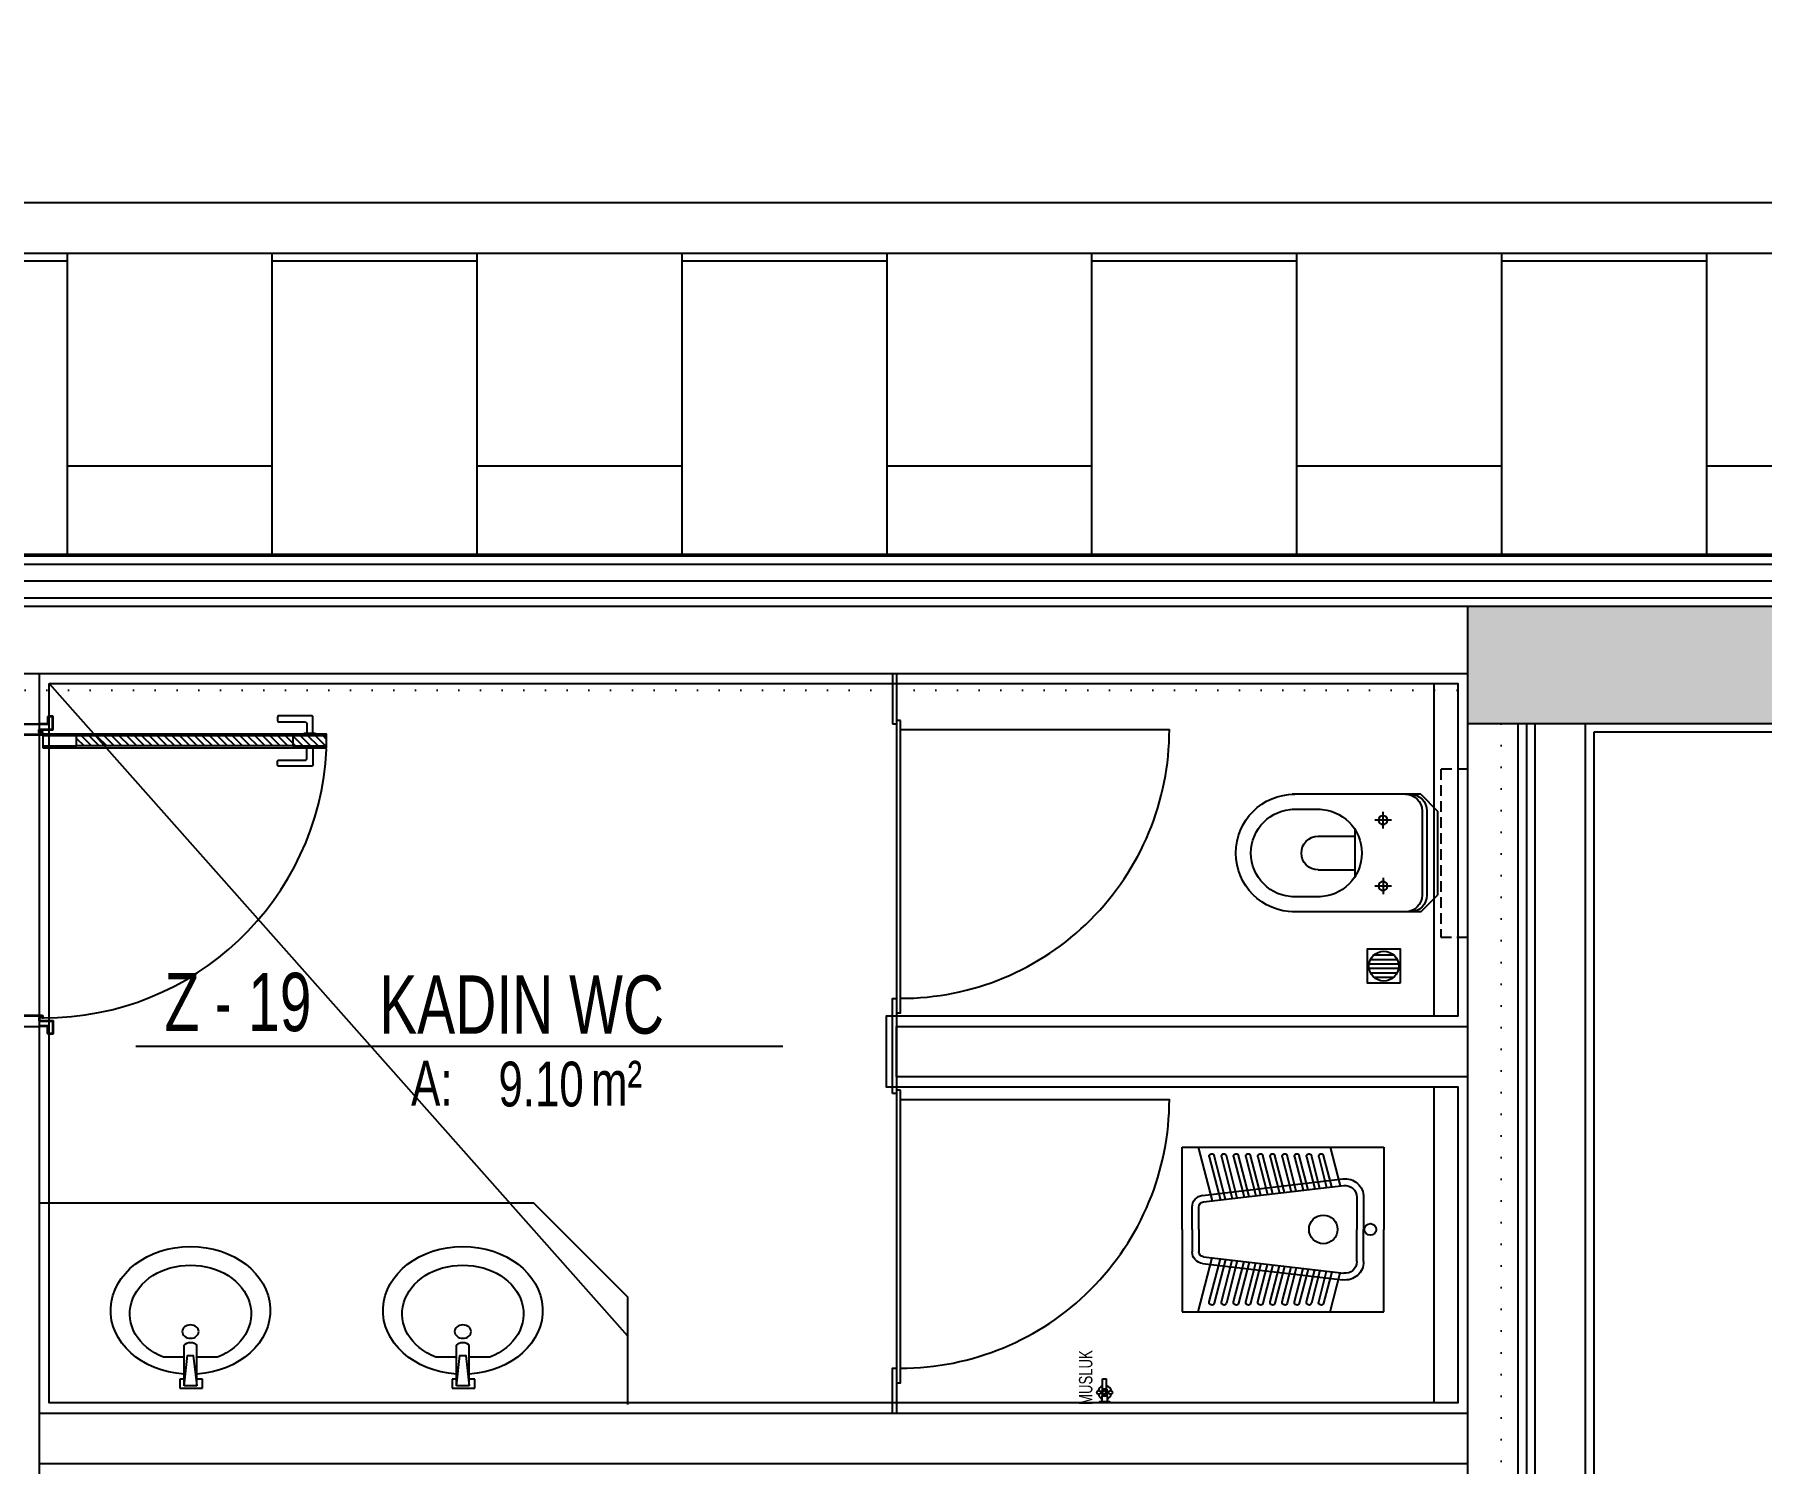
# Model space of a CAD drawing. Header units: inches. Extents: x 21 to 32698, y 13 to 3712.
# Drawn here: x 5585 to 6099, y 2327 to 2752 of the extents above; entities that cross this region are included whole.
import ezdxf
from ezdxf.enums import TextEntityAlignment as Align

# ---------------------------------------------------------------- set-up
doc = ezdxf.new("R2010")
doc.units = ezdxf.units.IN
doc.header["$MEASUREMENT"] = 0
doc.set_wipeout_variables(frame=1)
doc.linetypes.add('DOT', pattern=[6.35, 0, -6.35])
doc.linetypes.add('IMPORT-HIDDEN2', pattern=[47.625, 31.75, -15.875])
for name, color, linetype, lineweight in [('Z_MİM_-KM-AREA-IDEN', 8, 'Continuous', 25), ('Z_MİM_-KM-BEAM-RAY', 8, 'DOT', 25), ('Z_MİM_-KM-CERAMIC-09', 8, 'Continuous', 25), ('Z_MİM_-KM-DOOR', 8, 'Continuous', 25), ('Z_MİM_-KM-DOOR-1', 8, 'Continuous', 25), ('Z_MİM_-KM-DOOR-FRAM', 8, 'Continuous', 25), ('Z_MİM_-KM-DRAINER', 8, 'Continuous', 25), ('Z_MİM_-KM-Gor-25', 8, 'Continuous', 25), ('Z_MİM_-KM-IZO-THERMAL', 8, 'Continuous', 25), ('Z_MİM_-KM-IZO-THERMAL-ROCKWOOL', 8, 'BATTING', 25), ('Z_MİM_-KM-PAINT', 8, 'Continuous', 25), ('Z_MİM_-KM-PATTERN-00', 8, 'Continuous', 25), ('Z_MİM_-KM-PATTERN-STRC', 8, 'Continuous', 25), ('Z_MİM_-KM-PAVEMENT', 8, 'Continuous', 25), ('Z_MİM_-KM-RAY-1', 8, 'IMPORT-HIDDEN2', 25), ('Z_MİM_-KM-Silik tarama', 8, 'Continuous', 25), ('Z_MİM_-KM-STRC-CONCRETE', 8, 'Continuous', 25), ('Z_MİM_-KM-STRS', 8, 'Continuous', 25), ('Z_MİM_-KM-TEXT', 8, 'Continuous', 25), ('Z_MİM_-KM-VITRF', 8, 'Continuous', 25), ('Z_MİM_-KM-WALL', 8, 'Continuous', 25), ('Z_MİM_-KM-WALL-FNSH', 8, 'Continuous', 25), ('Z_MİM_-KM-WALL-PL', 8, 'Continuous', 25), ('Z_MİM_-KM-WALL-PLASTER', 8, 'Continuous', 25)]:
    doc.layers.add(name, color=color, linetype=linetype, lineweight=lineweight)
doc.styles.add('Arial_4', font='arial.ttf', dxfattribs={"height": 10})
doc.styles.add('MAH', font='arial.ttf', dxfattribs={"width": 0.8, "height": 17.5})
doc.styles.add('TEXT 3 arial', font='arial.ttf', dxfattribs={"width": 0.8})
doc.linetypes.add('BATTING', pattern='A,0.00254,-2.54,[134,ltypeshp.shx,S=2.54,R=0,X=-2.54,Y=0],-5.08,[134,ltypeshp.shx,S=2.54,R=180,X=2.54,Y=0],-2.54', length=10.16254)

# ---------------------------------------------------------------- blocks, each defined once
blk = doc.blocks.new('TRETUVAR')
at = {"layer": 'Z_MİM_-KM-PATTERN-00'}
h = blk.add_hatch(dxfattribs=at)
h.set_pattern_fill('AR-B816', color=256, scale=0.3, angle=90)
h.set_pattern_definition([(90, (21322.77, 490.03), (-60.96, 4e-15), []), (180, (21322.77, 490.03), (-60.96, -60.96), [60.96, -60.96])])
h.paths.add_polyline_path([(22632.77, 2700.03), (19252.77, 2700.03), (19252.77, 2750.03), (19097.77, 2750.03), (19097.77, 2610.03), (22542.77, 2610.03), (22542.77, 2080.13), (22697.77, 2080.13), (22697.77, 1460.13), (22542.77, 1460.13), (22542.77, 980.03), (21222.77, 980.03), (21222.77, 590.03), (20152.77, 590.03), (20152.77, 980.03), (19012.77, 980.03), (19012.77, 1635.03), (18722.77, 1635.03), (18722.77, 2610.03), (18807.77, 2610.03), (18807.77, 2750.03), (18632.77, 2750.03), (18632.77, 1545.03), (18922.77, 1545.03), (18922.77, 890.03), (19882.77, 890.03), (19882.77, 665.02), (20022.75, 665.03), (20022.77, 490.03), (21322.77, 490.03), (21322.77, 890.03), (22632.77, 890.03), (22632.77, 1220.13), (22797.77, 1220.13), (22797.77, 2180.13), (22632.77, 2180.13)])
h.paths.add_polyline_path([(19082.77, 2750.03), (18822.77, 2750.03), (18822.77, 2610.03), (19082.77, 2610.03)], flags=16)
at = {"layer": 'Z_MİM_-KM-PAVEMENT'}
for points in [[(19097.77, 2765.03), (19267.77, 2765.03), (19267.77, 2715.03), (22647.77, 2715.03), (22647.77, 2195.13), (22812.77, 2195.13), (22812.77, 1195.13), (22647.77, 1195.13), (22647.77, 875.03), (21337.77, 875.03), (21337.77, 475.03), (19867.77, 475.03), (19867.77, 875.03), (18907.77, 875.03), (18907.77, 1530.03), (18617.77, 1530.03), (18617.77, 2765.03), (18807.77, 2765.03)], [(19097.77, 2750.03), (19252.77, 2750.03), (19252.77, 2700.03), (22632.77, 2700.03), (22632.77, 2180.13), (22797.77, 2180.13), (22797.77, 1210.13), (22632.77, 1210.13), (22632.77, 890.03), (21322.77, 890.03), (21322.77, 490.03), (20022.77, 490.03)]]:
    blk.add_lwpolyline(points, dxfattribs=at)
blk.add_lwpolyline([(22542.77, 1460.13), (22542.77, 980.03), (21222.77, 980.03), (21222.77, 590.03), (20152.77, 590.03), (20152.77, 980.03), (19012.77, 980.03), (19012.77, 1635.03), (18722.77, 1635.03), (18722.77, 2610.03), (22542.77, 2610.03), (22542.77, 2080.13), (22697.77, 2080.13), (22697.77, 1460.13)], close=True, dxfattribs=at)
blk = doc.blocks.new('-KM_Kolon_ZK')
at = {"layer": 'Z_MİM_-KM-PATTERN-STRC'}
blk.add_hatch(color=256, dxfattribs=at).paths.add_polyline_path([(2680, 1600), (2775, 1600), (2775, 1565), (2680, 1565)], flags=0)
at = {"layer": 'Z_MİM_-KM-STRC-CONCRETE'}
blk.add_lwpolyline([(2680, 1600), (2775, 1600), (2775, 1565), (2680, 1565)], close=True, dxfattribs=at)
blk = doc.blocks.new('*U195')
at = {"layer": 'Z_MİM_-KM-PATTERN-00'}
h = blk.add_hatch(dxfattribs=at)
h.set_pattern_fill('ANSI31', color=256, scale=0.5, angle=180, style=0)
h.set_pattern_definition([(45, (0, 0), (-1.122532, 1.122532), [])])
h.paths.add_polyline_path([(-93.4, 11.1), (-93.4, 85.48), (-96.4, 85.48), (-96.4, 11.1)])
at = {"layer": 'Z_MİM_-KM-DOOR-1'}
for p, q in [((-96.9, 82.21), (-97.08, 82.21)), ((-97.08, 82.21), (-97.08, 78.75)), ((-92.9, 82.21), (-92.72, 82.21)), ((-92.72, 82.21), (-92.72, 78.75)), ((-97.08, 78.75), (-96.9, 78.75)), ((-92.72, 78.75), (-92.9, 78.75)), ((-96.4, 75.48), (-96.4, 11.1)), ((-93.4, 75.48), (-93.4, 11.1))]:
    blk.add_line(p, q, dxfattribs=at)
blk.add_lwpolyline([(-96.4, 85.48), (-96.4, 75.48), (-93.4, 75.48), (-93.4, 85.48)], close=True, dxfattribs=at)
for points in [[(-97.08, 81.39), (-102, 81.39, 0.414214), (-102.36, 81.03), (-102.36, 71.29, 0.414214), (-102, 70.92), (-100.91, 70.92, 0.414214), (-100.54, 71.29), (-100.54, 79.21, -0.414214), (-100.18, 79.57), (-97.08, 79.57)], [(-92.72, 81.39), (-87.71, 81.39, -0.414214), (-87.35, 81.03), (-87.35, 71.29, -0.414214), (-87.71, 70.92), (-88.8, 70.92, -0.414214), (-89.17, 71.29), (-89.17, 79.21, 0.414214), (-89.53, 79.57), (-92.72, 79.57)]]:
    blk.add_lwpolyline(points, format="xyb", dxfattribs=at)
blk.add_wipeout([(-10, 3.5), (-10, -18.5), (-99.8, -18.7), (-99.8, 3.7)])
for points in [[(-92.9, 1.1), (-92.9, 85.48), (-96.9, 85.48), (-96.9, 1.1)], [(-96.4, 11.1), (-96.4, 1.1), (-93.4, 1.1), (-93.4, 11.1)]]:
    blk.add_lwpolyline(points, close=True, dxfattribs=at)
for points in [[(-100, -15), (-100, -17.5), (-102, -17.5, 0.414214), (-102.3, -17.8), (-102.3, -18.9, 0.414214), (-102, -19.2), (-97.6, -19.2, 0.414214), (-97.3, -18.9), (-97.3, -15.7), (-96.95, -15.7, 0.414214), (-96.7, -15.45), (-96.7, 0.9, 0.414214), (-96.9, 1.1), (-97.48, 1.1, 0.458526), (-97.58, 0.99), (-97.47, 0.21, -0.458526), (-97.57, 0.1), (-98.1, 0.1, -0.414214), (-98.2, 0.2), (-98.2, 3.9, 0.414214), (-98.5, 4.2), (-102, 4.2, 0.414214), (-102.3, 3.9), (-102.3, 2.8, 0.414214), (-102, 2.5), (-101.2, 2.5), (-100, 2.5), (-100, 0), (-100, 0)], [(-99.8, -15), (-99.8, -17.7), (-102, -17.7, 0.414214), (-102.1, -17.8), (-102.1, -18.9, 0.414214), (-102, -19), (-97.6, -19, 0.414214), (-97.5, -18.9), (-97.5, -15.5), (-96.95, -15.5, 0.414214), (-96.9, -15.45), (-96.9, 0.9), (-97.37, 0.9), (-97.27, 0.24, -0.458526), (-97.57, -0.1), (-98.1, -0.1, -0.414214), (-98.4, 0.2), (-98.4, 3.9, 0.414214), (-98.5, 4), (-102, 4, 0.414214), (-102.1, 3.9), (-102.1, 2.8, 0.414214), (-102, 2.7), (-101.2, 2.7), (-99.8, 2.7), (-99.8, 0)], [(-10, -15), (-10, -17.5), (-8, -17.5, -0.414214), (-7.7, -17.8), (-7.7, -18.9, -0.414214), (-8, -19.2), (-12.4, -19.2, -0.414214), (-12.7, -18.9), (-12.7, -15.7), (-13.05, -15.7, -0.414214), (-13.3, -15.45), (-13.3, 0.9, -0.414214), (-13.1, 1.1), (-12.52, 1.1, -0.458526), (-12.42, 0.99), (-12.53, 0.21, 0.458526), (-12.43, 0.1), (-11.9, 0.1, 0.414214), (-11.8, 0.2), (-11.8, 3.9, -0.414214), (-11.5, 4.2), (-8, 4.2, -0.414214), (-7.7, 3.9), (-7.7, 2.8, -0.414214), (-8, 2.5), (-8.8, 2.5), (-10, 2.5), (-10, 0), (-10, 0)], [(-10.2, -15), (-10.2, -17.7), (-8, -17.7, -0.414214), (-7.9, -17.8), (-7.9, -18.9, -0.414214), (-8, -19), (-12.4, -19, -0.414214), (-12.5, -18.9), (-12.5, -15.5), (-13.05, -15.5, -0.414214), (-13.1, -15.45), (-13.1, 0.9), (-12.63, 0.9), (-12.73, 0.24, 0.458526), (-12.43, -0.1), (-11.9, -0.1, 0.414214), (-11.6, 0.2), (-11.6, 3.9, -0.414214), (-11.5, 4), (-8, 4, -0.414214), (-7.9, 3.9), (-7.9, 2.8, -0.414214), (-8, 2.7), (-8.8, 2.7), (-10.2, 2.7), (-10.2, 0)]]:
    blk.add_lwpolyline(points, format="xyb", dxfattribs=at)
at = {"layer": 'Z_MİM_-KM-DOOR-FRAM', "ltscale": 0.2}
blk.add_arc((-96.64, 1.46), 84.12, 359.8658, 87.1161, dxfattribs=at)
at = {"layer": 'Z_MİM_-KM-WALL'}
for p, q in [((-100, -15), (-100, 0)), ((-10, -15), (-10, 0))]:
    blk.add_line(p, q, dxfattribs=at)
blk = doc.blocks.new('A1138DA')
for p, q in [((-0.109, -0.067), (-0.109, 0.075)), ((-0.109, 0.075), (-0.039, 0.075)), ((-0.091, 0.04), (0.227, 0.04)), ((-0.039, 0.075), (-0.039, 0.04)), ((-0.039, -0.067), (-0.109, -0.067)), ((-0.091, -0.04), (0.227, -0.04)), ((-0.039, -0.04), (-0.039, -0.067))]:
    blk.add_line(p, q)
for points in [[(0.134, 0.169), (0.134, 0.04)], [(-0.091, 0.04), (-0.091, -0.04)], [(-0.091, -0.04), (0.146, -0.018), (0.146, 0.018), (-0.091, 0.04)], [(0.134, -0.04), (0.134, -0.169)]]:
    blk.add_lwpolyline(points)
blk.add_circle((0.334, 0), 0.0517)
for centre, radius, start, end in [((0.5, 0), 0.5, 184.5886, 175.4114), ((0.474, 0), 0.38, 206.4484, 153.5516), ((0.202, 0), 0.047, 301.674, 58.326)]:
    blk.add_arc(centre, radius, start, end)
blk = doc.blocks.new('*U106')
for p, q in [((8.64, -14.02), (8.64, -52.24)), ((38.64, -12.17), (13.64, -12.17)), ((38.64, -13.59), (13.64, -13.59)), ((43.64, -14.02), (43.64, -52.24)), ((13.14, -43.92), (13.14, -52.24)), ((39.14, -43.92), (39.14, -52.24))]:
    blk.add_line(p, q)
for centre, radius, start, end in [((13.64, -17.17), 5, 90, 180), ((13.64, -18.59), 5, 90, 180), ((38.64, -17.17), 5, 0, 90), ((38.64, -18.59), 5, 0, 90), ((26.14, -44.54), 13.01, 0, 180), ((26.14, -51.52), 17.51, 180, 0), ((26.14, -51.52), 13.01, 180, 0)]:
    blk.add_arc(centre, radius, start, end)
at = {"layer": 'Z_MİM_-KM-Silik tarama'}
for p, q in [((18.81, -25.23), (13.87, -25.23)), ((16.34, -22.76), (16.34, -27.71)), ((33.47, -25.23), (38.41, -25.23)), ((35.94, -22.76), (35.94, -27.71)), ((33.29, -33.66), (18.99, -33.66)), ((21.14, -44.54), (21.14, -33.66)), ((31.14, -44.54), (31.14, -33.66))]:
    blk.add_line(p, q, dxfattribs=at)
for centre in [(16.34, -25.23), (35.94, -25.23)]:
    blk.add_circle(centre, 1.32, dxfattribs=at)
blk.add_arc((26.14, -44.54), 5, 180, 0, dxfattribs=at)
blk.add_wipeout([(1.14, 0), (51.14, 0), (51.14, -8.05), (1.14, -8.05)])
for p, q in [((8.64, -14.02), (13.64, -9.02)), ((38.64, -9.02), (13.64, -9.02)), ((43.64, -14.02), (38.64, -9.02))]:
    blk.add_line(p, q)
at = {"layer": 'Z_MİM_-KM-RAY-1', "ltscale": 0.1}
blk.add_lwpolyline([(1.14, 0), (51.14, 0), (51.14, -8.05), (1.14, -8.05)], close=True, dxfattribs=at)
blk = doc.blocks.new('A$C89484ba8')
at = {"layer": 'Z_MİM_-KM-DOOR-FRAM', "ltscale": 1.5}
for p, q in [((16.7, 2.4), (16.7, 82.4)), ((126.7, 2.4), (126.7, 82.4))]:
    blk.add_line(p, q, dxfattribs=at)
for centre in [(16.77, 2.52), (126.77, 2.52)]:
    blk.add_arc(centre, 79.88, 359.9155, 90.0533, dxfattribs=at)
at = {"layer": 'Z_MİM_-KM-WALL-FNSH'}
for p, q in [((0, 1.2), (19, 1.2)), ((0, 0), (15, 0)), ((13.3, 1.2), (15, 1.2)), ((15, 0), (15, 1.2))]:
    blk.add_line(p, q, dxfattribs=at)
for points in [[(14, 2.4), (14, 1.2), (101, 1.2), (101, 2.4)], [(124, 2.4), (124, 1.2), (211, 1.2), (211, 2.4)]]:
    blk.add_lwpolyline(points, close=True, dxfattribs=at)
for points in [[(125, 0), (96.66, 0), (96.66, 1.2), (125, 1.2), (125, 0)], [(206.66, 0), (206.66, 1.2)], [(220, 0), (206.66, 0), (206.66, 1.2), (220, 1.2)]]:
    blk.add_lwpolyline(points, dxfattribs=at)
blk = doc.blocks.new('alaturka_plan_1')
blk.add_wipeout([(1400.7, 716), (1890.7, 716), (1890.7, 116), (1400.7, 116)]).dxf.layer = 'Z_MİM_-KM-VITRF'
at = {"layer": 'Z_MİM_-KM-VITRF'}
for p, q in [((1400.7, 716), (1645.7, 716)), ((1400.7, 116), (1400.7, 716)), ((1890.7, 716), (1645.7, 716)), ((1890.7, 116), (1890.7, 716)), ((1550.1, 656), (1645.7, 656)), ((1550.1, 636), (1645.7, 636)), ((1741.4, 656), (1645.7, 656)), ((1741.4, 636), (1645.7, 636)), ((1400.7, 556), (1516.6, 586)), ((1544.3, 177), (1495.4, 594.6)), ((1564.2, 179.3), (1515.3, 597)), ((1727.3, 179.3), (1776.2, 597)), ((1747.1, 177), (1796, 594.6)), ((1890.7, 556), (1774.9, 586)), ((1519.5, 561), (1426.3, 536.8)), ((1523.6, 525.9), (1426.3, 500.7)), ((1430.1, 522.3), (1521.3, 545.9)), ((1767.8, 525.9), (1865.1, 500.7)), ((1861.3, 522.3), (1770.2, 545.9)), ((1771.9, 561), (1865.1, 536.8)), ((1527.7, 490.8), (1426.3, 464.5)), ((1430.1, 486.2), (1525.4, 510.8)), ((1430.1, 450), (1529.5, 475.7)), ((1861.3, 450), (1762, 475.7)), ((1763.7, 490.8), (1865.1, 464.5)), ((1861.3, 486.2), (1766.1, 510.8)), ((1531.8, 455.7), (1426.3, 428.4)), ((1535.9, 420.6), (1426.3, 392.2)), ((1430.1, 413.9), (1533.6, 440.6)), ((1755.5, 420.6), (1865.1, 392.2)), ((1861.3, 413.9), (1757.9, 440.6)), ((1759.6, 455.7), (1865.1, 428.4)), ((1540, 385.5), (1426.3, 356.1)), ((1430.1, 377.7), (1537.7, 405.6)), ((1430.1, 341.5), (1541.8, 370.5)), ((1861.3, 341.5), (1749.6, 370.5)), ((1751.4, 385.5), (1865.1, 356.1)), ((1861.3, 377.7), (1753.8, 405.6)), ((1544.1, 350.4), (1426.3, 319.9)), ((1548.3, 315.3), (1426.3, 283.8)), ((1430.1, 305.4), (1545.9, 335.4)), ((1743.2, 315.3), (1865.1, 283.8)), ((1861.3, 305.4), (1745.5, 335.4)), ((1747.3, 350.4), (1865.1, 319.9)), ((1552.4, 280.2), (1426.3, 247.6)), ((1430.1, 269.2), (1550, 300.3)), ((1430.1, 233.1), (1554.1, 265.2)), ((1861.3, 233.1), (1737.3, 265.2)), ((1739.1, 280.2), (1865.1, 247.6)), ((1861.3, 269.2), (1741.4, 300.3)), ((1556.5, 245.1), (1426.3, 211.4)), ((1430.1, 196.9), (1558.2, 230.1)), ((1861.3, 196.9), (1733.2, 230.1)), ((1735, 245.1), (1865.1, 211.4)), ((1400.7, 163.5), (1561.2, 205)), ((1645.7, 166), (1579.1, 166)), ((1645.7, 166), (1712.4, 166)), ((1890.7, 163.5), (1730.3, 205)), ((1645.7, 116), (1400.7, 116)), ((1645.7, 146), (1579.1, 146)), ((1645.7, 146), (1712.4, 146)), ((1645.7, 116), (1890.7, 116))]:
    blk.add_line(p, q, dxfattribs=at)
for centre, radius, start, end in [((1645.7, 676), 17.5, 90, 270), ((1645.7, 676), 17.5, 270, 90), ((1550.1, 601), 55, 90, 186.6745), ((1550.1, 601), 35, 90, 186.6745), ((1741.4, 601), 55, 353.3255, 90), ((1741.4, 601), 35, 353.3255, 90), ((1645.7, 536), 42.5, 90, 270), ((1645.7, 536), 42.5, 270, 90), ((1428.2, 529.6), 7.5, 104.518, 284.518), ((1863.2, 529.6), 7.5, 255.482, 75.482), ((1428.2, 493.4), 7.5, 104.518, 284.518), ((1428.2, 457.3), 7.5, 104.518, 284.518), ((1863.2, 493.4), 7.5, 255.482, 75.482), ((1863.2, 457.3), 7.5, 255.482, 75.482), ((1428.2, 421.1), 7.5, 104.518, 284.518), ((1863.2, 421.1), 7.5, 255.482, 75.482), ((1428.2, 385), 7.5, 104.518, 284.518), ((1863.2, 385), 7.5, 255.482, 75.482), ((1428.2, 348.8), 7.5, 104.518, 284.518), ((1428.2, 312.6), 7.5, 104.518, 284.518), ((1863.2, 348.8), 7.5, 255.482, 75.482), ((1863.2, 312.6), 7.5, 255.482, 75.482), ((1428.2, 276.5), 7.5, 104.518, 284.518), ((1863.2, 276.5), 7.5, 255.482, 75.482), ((1428.2, 240.3), 7.5, 104.518, 284.518), ((1428.2, 204.2), 7.5, 104.518, 284.518), ((1863.2, 240.3), 7.5, 255.482, 75.482), ((1863.2, 204.2), 7.5, 255.482, 75.482), ((1579.1, 181), 35, 186.6745, 270), ((1579.1, 181), 15, 186.6745, 270), ((1712.4, 181), 15, 270, 353.3255), ((1712.4, 181), 35, 270, 353.3255)]:
    blk.add_arc(centre, radius, start, end, dxfattribs=at)
blk = doc.blocks.new('-KM_Kiriş İzi_ZK')
at = {"layer": 'Z_MİM_-KM-BEAM-RAY'}
for p, q in [((1980, 1600), (2680, 1600)), ((1980, 1575), (2680, 1575)), ((2690, 1565), (2690, 1030)), ((2715, 1565), (2715, 1030))]:
    blk.add_line(p, q, dxfattribs=at)
blk = doc.blocks.new('*U214')
blk.add_line((0, 0), (192.45, 0))
at = {"color": 7, "style": 'MAH', "width": 0.6}
blk.add_text('-', height=17.07, dxfattribs=at).set_placement((25.99, 13.11), align=Align.MIDDLE_CENTER)
at = {"color": 7, "style": 'Arial_4', "width": 0.7}
for s, p in [('A:', (81.91, -17.69)), ('m² ', (135.42, -17.69))]:
    blk.add_text(s, height=13.333, dxfattribs=at).set_placement(p)
for tag, p in [('K', (8.57, 13.11)), ('00', (33.43, 13.11)), ('MAHALADI', (72.42, 12.35))]:
    blk.add_attdef(tag, text='', height=17.33, dxfattribs=at).set_placement(p, align=Align.MIDDLE_LEFT)
blk.add_attdef('27.00', text='', height=13.33, dxfattribs=at).set_placement((133.25, -11.29), align=Align.MIDDLE_RIGHT)
blk = doc.blocks.new('*U223')
at = {"layer": 'Z_MİM_-KM-VITRF'}
for p, q in [((0.42, 0.75), (0.42, -0.75)), ((4.13, 0.75), (2.13, 0.75)), ((2.13, 0.75), (2.13, -0.75)), ((2.88, 0.75), (2.88, 1.25)), ((3.13, 0), (3.13, -1.19)), ((3.38, 0.75), (3.38, 1.25)), ((4.13, -0.75), (4.13, 0.75)), ((4.13, 0.64), (7.15, 0.64)), ((7.15, 0.64), (7.15, -0.56)), ((2.13, -0.75), (4.13, -0.75)), ((2.88, -0.75), (2.88, -1.25)), ((3.38, -0.75), (3.38, -1.25)), ((4.13, -0.56), (7.15, -0.56))]:
    blk.add_line(p, q, dxfattribs=at)
blk.add_lwpolyline([(2.13, -0.75), (0.42, -0.75), (0.42, -1.41), (0, -1.41), (0, 1.41), (0.42, 1.41), (0.42, 0.75), (2.13, 0.75)], dxfattribs=at)
for centre in [(3.13, 1.75), (3.13, 0), (3.13, -1.75)]:
    blk.add_circle(centre, 0.559, dxfattribs=at)
for start, end in [(104.5805, 158.4046), (18.3324, 75.4195), (201.5954, 255.4195), (284.5805, 344.0767)]:
    blk.add_arc((3.13, 0), 2.04, start, end, dxfattribs=at)
at = {"layer": 'Z_MİM_-KM-TEXT', "color": 7, "style": 'TEXT 3 arial', "width": 0.7}
blk.add_text('MUSLUK', height=4, dxfattribs=at).set_placement((-0.6, 3.67, 0))
blk = doc.blocks.new('*U225')
blk.add_wipeout([(0, 0), (10, 0), (10, 10), (0, 10)])
at = {"layer": 'Z_MİM_-KM-DRAINER'}
blk.add_lwpolyline([(10, 0), (10, 10), (0, 10), (0, 0)], close=True, dxfattribs=at)
at = {"layer": 'Z_MİM_-KM-Silik tarama'}
for p, q in [((0.57, 5.6), (9.39, 5.6)), ((1.04, 6.93), (8.97, 6.93)), ((2.07, 8.27), (7.93, 8.27)), ((0.62, 4.27), (9.44, 4.27)), ((1.04, 2.93), (8.97, 2.93)), ((2.07, 1.6), (7.93, 1.6))]:
    blk.add_line(p, q, dxfattribs=at)
blk.add_circle((5, 4.93), 4.44, dxfattribs=at)

msp = doc.modelspace()

# ---------------------------------------------------------------- linework, layer by layer
at = {"layer": 'Z_MİM_-KM-Gor-25'}
msp.add_line((6001.76, 2345.08), (6001.76, 2439.08), dxfattribs=at)
msp.add_lwpolyline([(6011.76, 2442.08), (5841.76, 2442.08), (5841.76, 2457.08), (6011.76, 2457.08)], dxfattribs=at)
at = {"layer": 'Z_MİM_-KM-IZO-THERMAL'}
msp.add_lwpolyline([(4654.26, 1293.06), (4654.26, 969.58), (3319.26, 969.58), (3319.26, 1624.58), (3029.26, 1624.58), (3029.26, 2594.58), (6844.26, 2594.58), (6844.26, 969.58), (5329.26, 969.58), (5329.26, 1293.06)], dxfattribs=at)
at = {"layer": 'Z_MİM_-KM-IZO-THERMAL-ROCKWOOL', "ltscale": 0.16}
msp.add_line((6029.26, 2012.08), (6029.26, 2547.08), dxfattribs=at)
at = {"layer": 'Z_MİM_-KM-IZO-THERMAL-ROCKWOOL', "ltscale": 0.45}
msp.add_lwpolyline([(4649.26, 1293.06), (4649.26, 974.58), (3324.26, 974.58), (3324.26, 1629.58), (3034.26, 1629.58), (3034.26, 2589.58), (6839.26, 2589.58), (6839.26, 974.58), (5334.26, 974.58), (5334.26, 1293.06)], dxfattribs=at)
at = {"layer": 'Z_MİM_-KM-PAINT'}
msp.add_lwpolyline([(4657.26, 1293.06), (4657.26, 966.58), (3316.26, 966.58), (3316.26, 1621.58), (3026.26, 1621.58), (3026.26, 2597.58), (6847.26, 2597.58), (6847.26, 966.58), (5326.26, 966.58), (5326.26, 1293.06)], dxfattribs=at)
at = {"layer": 'Z_MİM_-KM-VITRF'}
msp.add_lwpolyline([(5586.76, 2404.58), (5733.83, 2404.58), (5761.76, 2376.65), (5761.76, 2344.58)], dxfattribs=at)
at = {"layer": 'Z_MİM_-KM-WALL'}
for p, q in [((6026.76, 2012.08), (6026.76, 2547.08)), ((6031.76, 2012.08), (6031.76, 2547.08)), ((6046.76, 2012.08), (6046.76, 2547.08)), ((5586.76, 2342.08), (6011.76, 2342.08)), ((5586.76, 2327.08), (6011.76, 2327.08))]:
    msp.add_line(p, q, dxfattribs=at)
at = {"layer": 'Z_MİM_-KM-WALL-PL'}
msp.add_lwpolyline([(5311.76, 2562.08), (6011.76, 2562.08)], dxfattribs=at)
at = {"layer": 'Z_MİM_-KM-WALL-PLASTER'}
for points in [[(4656.76, 1293.06), (4656.76, 967.08), (3316.76, 967.08), (3316.76, 1622.08), (3026.76, 1622.08), (3026.76, 2597.08), (6846.76, 2597.08), (6846.76, 967.08), (5326.76, 967.08), (5326.76, 1293.06)], [(4644.26, 1293.06), (4644.26, 979.58), (3329.26, 979.58), (3329.26, 1634.58), (3039.26, 1634.58), (3039.26, 2584.58), (6834.26, 2584.58), (6834.26, 979.58), (5339.26, 979.58), (5339.26, 1293.06)]]:
    msp.add_lwpolyline(points, dxfattribs=at)
msp.add_lwpolyline([(6049.26, 2544.58), (6049.26, 1884.58), (6249.26, 1884.58), (6249.26, 2029.58), (6184.26, 2029.58), (6184.26, 2234.59), (6404.26, 2234.59), (6404.26, 2559.58), (6109.26, 2559.58), (6109.26, 2544.58)], close=True, dxfattribs=at)

# ---------------------------------------------------------------- block references
at = {"layer": 'Z_MİM_-KM-STRC-CONCRETE'}
msp.add_blockref('-KM_Kolon_ZK', (3331.76, 982.08), dxfattribs=at)
at = {"layer": 'Z_MİM_-KM-STRS'}
msp.add_blockref('TRETUVAR', (-15696.01, -12.95), dxfattribs=at)
at = {"layer": 'Z_MİM_-KM-VITRF', "xscale": -38.00000000000001, "yscale": 47.5, "zscale": 0.095, "rotation": 270}
for p in [(5631.76, 2353.61), (5712.79, 2353.61)]:
    msp.add_blockref('A1138DA', p, dxfattribs=at)
at = {"layer": 'Z_MİM_-KM-VITRF', "rotation": 90}
msp.add_blockref('*U223', (5903.73, 2345.08), dxfattribs=at)
at = {"layer": 'Z_MİM_-KM-WALL-PL', "rotation": 270}
msp.add_blockref('A$C89484ba8', (5840.56, 2562.08), dxfattribs=at)

# ---------------------------------------------------------------- next in the draw order: block references
at = {"layer": 'Z_MİM_-KM-DOOR', "ltscale": 1.5, "rotation": 270}
msp.add_blockref('*U195', (5586.76, 2447.08), dxfattribs=at)
at = {"layer": 'Z_MİM_-KM-VITRF', "xscale": -1, "rotation": 270}
msp.add_blockref('*U106', (6011.76, 2482.49), dxfattribs=at)
at = {"layer": 'Z_MİM_-KM-VITRF', "ltscale": 0.5, "xscale": -0.1000000000000001, "yscale": 0.1000000000000001, "zscale": 0.1, "rotation": 270}
msp.add_blockref('alaturka_plan_1', (5915.15, 2232.12), dxfattribs=at)

# ---------------------------------------------------------------- next in the draw order: linework, layer by layer
at = {"layer": 'Z_MİM_-KM-CERAMIC-09'}
msp.add_lwpolyline([(5589.76, 2559.08), (6008.76, 2559.08), (6008.76, 2460.08), (5838.76, 2460.08), (5838.76, 2439.08), (6008.76, 2439.08), (6008.76, 2345.08), (5589.76, 2345.08)], close=True, dxfattribs=at)
at = {"layer": 'Z_MİM_-KM-Gor-25'}
msp.add_line((6001.76, 2460.08), (6001.76, 2559.08), dxfattribs=at)
at = {"layer": 'Z_MİM_-KM-PATTERN-00'}
msp.add_line((5589.76, 2559.08), (5761.76, 2365.08), dxfattribs=at)
at = {"layer": 'Z_MİM_-KM-WALL'}
for p, q in [((5586.76, 2562.08), (5586.76, 1877.08)), ((6011.76, 2012.08), (6011.76, 2562.08))]:
    msp.add_line(p, q, dxfattribs=at)
at = {"layer": 'Z_MİM_-KM-WALL-PL'}
msp.add_lwpolyline([(4641.76, 982.08), (3331.76, 982.08), (3331.76, 1637.08), (3041.76, 1637.08), (3041.76, 2582.08), (6831.76, 2582.08), (6831.76, 982.08), (5341.76, 982.08)], dxfattribs=at)

# ---------------------------------------------------------------- next in the draw order: block references
at = {"layer": 'Z_MİM_-KM-AREA-IDEN'}
msp.add_blockref('*U214', (5615.49, 2451.22), dxfattribs=at).add_auto_attribs({'27.00': '9.10', '00': '19', 'K': 'Z', 'MAHALADI': 'KADIN WC'})
at = {"layer": 'Z_MİM_-KM-BEAM-RAY'}
msp.add_blockref('-KM_Kiriş İzi_ZK', (3331.71, 982.08), dxfattribs=at)

# ---------------------------------------------------------------- next in the draw order: block references
at = {"layer": 'Z_MİM_-KM-DRAINER'}
msp.add_blockref('*U225', (5981.76, 2470.08), dxfattribs=at)

doc.saveas('drawing.dxf')
